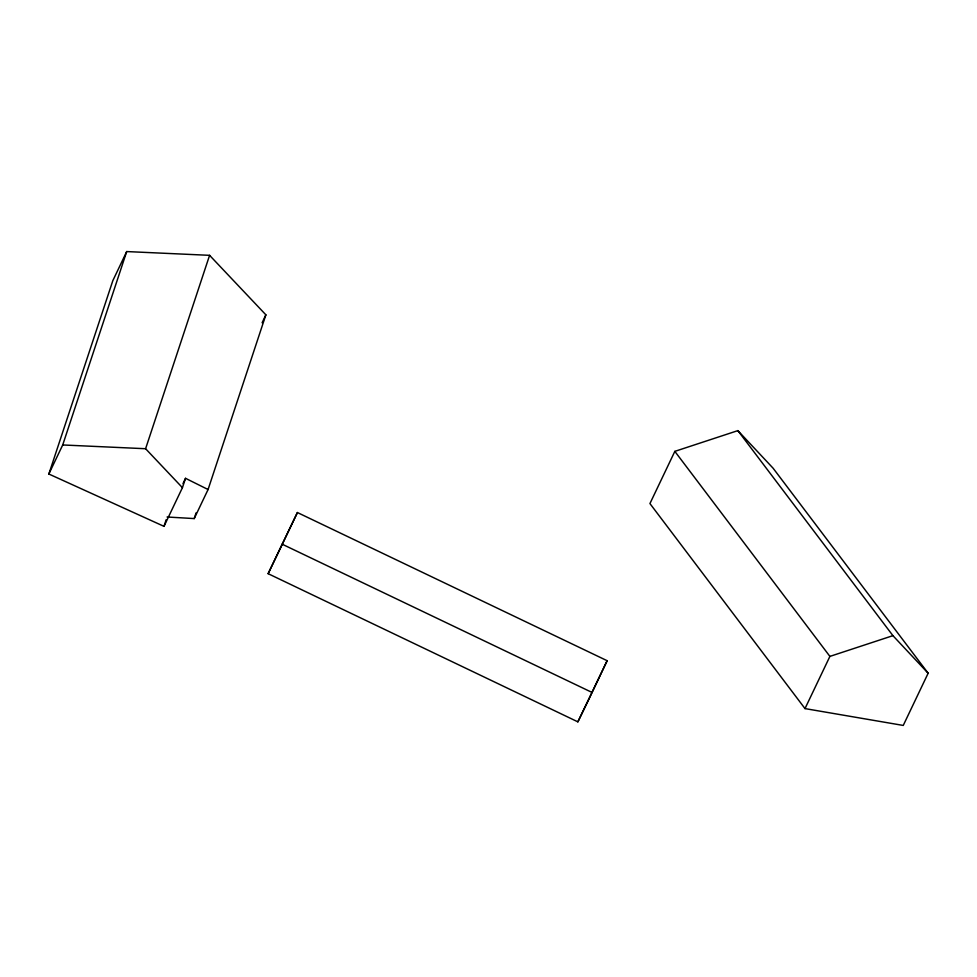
<?xml version="1.0" encoding="UTF-8"?>
<svg xmlns="http://www.w3.org/2000/svg" width="977" height="977" viewBox="0 0 977 977"><rect width="100%" height="100%" fill="white"/><g stroke="black" fill="none" stroke-linecap="round" stroke-linejoin="round"><path stroke-width="1.47" d="M208.077 489.526L185.532 478.315L182.43 487.67L163.989 526.347L48.85 474.016L112.844 280.619L126.705 251.565L209.591 255.327L265.878 314.826L208.077 489.526L194.215 518.579L167.079 517.004M48.85 474.016L62.711 444.962L126.705 251.565M182.43 487.67L145.597 448.724L209.591 255.327M163.989 526.347L166.2 519.666M194.215 518.579L196.133 512.803M297.411 512.534L268.138 573.682L577.871 721.856L588.911 699.178L607.144 660.708L297.411 512.534L268.138 573.682M182.98 483.652L185.532 478.315M262.105 322.752L265.878 314.826M674.838 451.362L649.937 503.57L804.999 708.594L903.249 725.435L928.15 673.226L773.088 468.191L737.867 430.625L674.838 451.362L829.9 656.397L804.999 708.594M577.871 721.856L607.144 660.708M829.9 656.397L892.929 635.661L928.15 673.226M62.711 444.962L145.597 448.724M282.194 544.201L591.928 692.388M737.867 430.625L892.929 635.661"/></g></svg>
